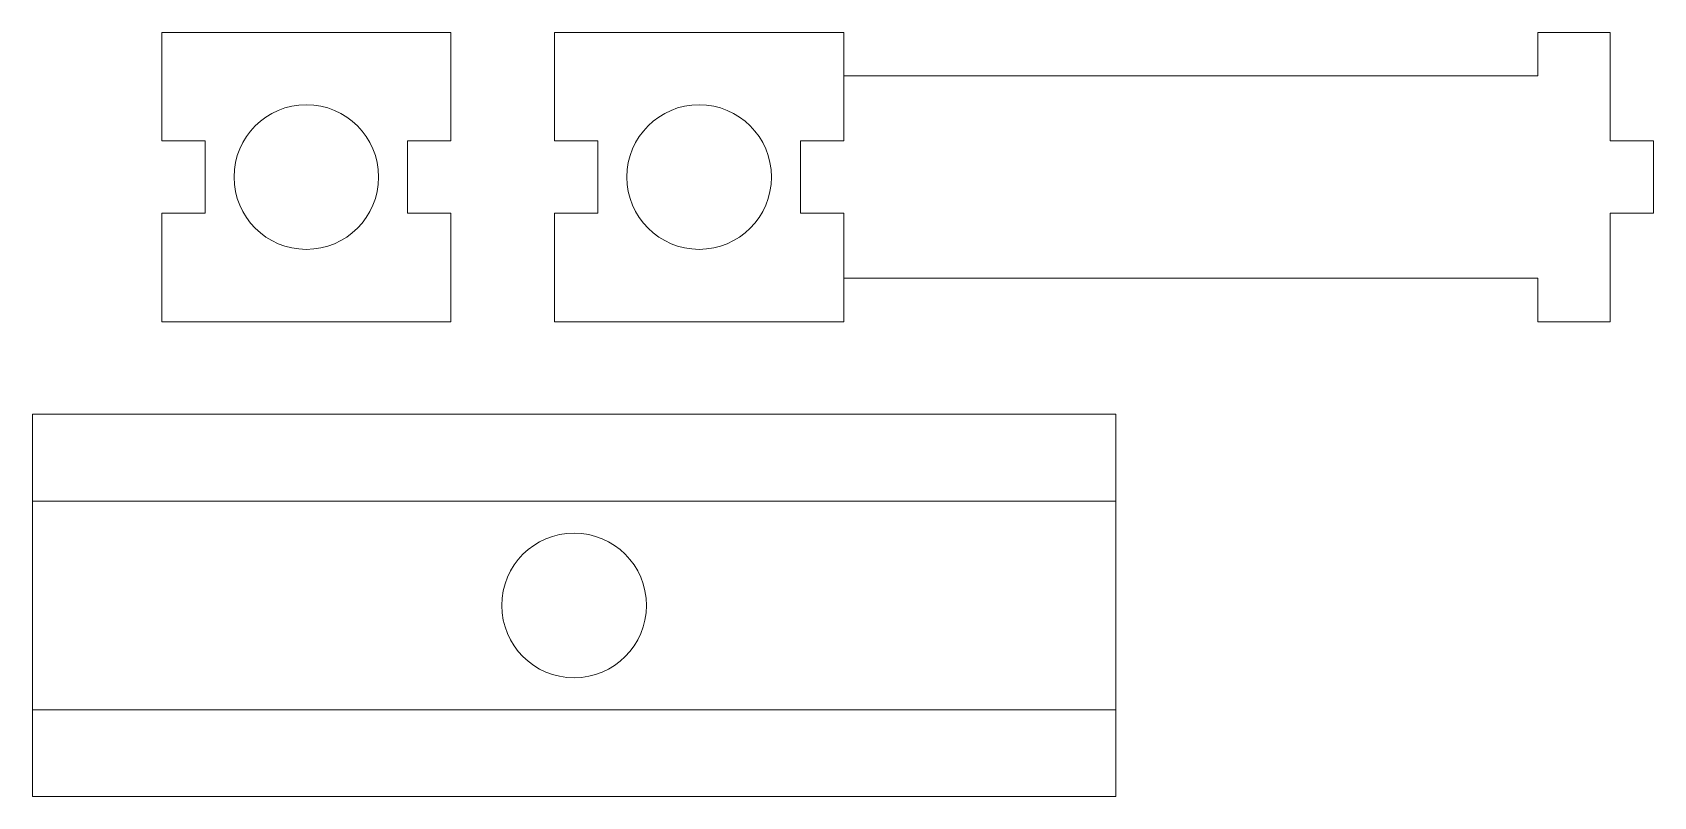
# Model space of a CAD drawing. Header units: millimetres. Extents: x -359 to 31, y -428 to 533.
# Drawn here: x -90.6 to 21.5, y -263.6 to -210.8 of the extents above; entities that cross this region are included whole.
import ezdxf

# ---------------------------------------------------------------- set-up
doc = ezdxf.new("R2010")
doc.units = ezdxf.units.MM
doc.header["$MEASUREMENT"] = 0
doc.layers.add('Cut', color=7, linetype='Continuous')
doc.layers.add('Guides', color=7, linetype='Continuous', plot=False)

msp = doc.modelspace()

# ---------------------------------------------------------------- linework, layer by layer
at = {"layer": 'Cut', "color": 250, "lineweight": 9}
for centre in [(-71.6938, -220.7859), (-44.5294, -220.7859)]:
    msp.add_ellipse(centre, major_axis=(0, 5), ratio=1, dxfattribs=at)
for points, knots in [([(-81.6938, -210.7859), (-81.6938, -210.7859), (-61.6938, -210.7859), (-61.6938, -210.7859), (-61.6938, -210.7859), (-61.6938, -210.7859), (-61.6938, -218.2858), (-61.6938, -218.2858), (-61.6938, -218.2858), (-61.6938, -218.2858), (-64.6938, -218.2858), (-64.6938, -218.2858), (-64.6938, -218.2858), (-64.6938, -218.2858), (-64.6938, -223.2858), (-64.6938, -223.2858), (-64.6938, -223.2858), (-64.6938, -223.2858), (-61.6938, -223.2858), (-61.6938, -223.2858), (-61.6938, -223.2858), (-61.6938, -223.2858), (-61.6938, -230.7859), (-61.6938, -230.7859), (-61.6938, -230.7859), (-61.6938, -230.7859), (-81.6938, -230.7859), (-81.6938, -230.7859), (-81.6938, -230.7859), (-81.6938, -230.7859), (-81.6938, -223.2858), (-81.6938, -223.2858), (-81.6938, -223.2858), (-81.6938, -223.2858), (-78.6938, -223.2858), (-78.6938, -223.2858), (-78.6938, -223.2858), (-78.6938, -223.2858), (-78.6938, -218.2858), (-78.6938, -218.2858), (-78.6938, -218.2858), (-78.6938, -218.2858), (-81.6938, -218.2858), (-81.6938, -218.2858), (-81.6938, -218.2858), (-81.6938, -218.2858), (-81.6938, -210.7859), (-81.6938, -210.7859)], [0, 0, 0, 0, 0.07692308, 0.07692308, 0.07692308, 0.07692308, 0.15384615, 0.15384615, 0.15384615, 0.15384615, 0.23076923, 0.23076923, 0.23076923, 0.23076923, 0.30769231, 0.30769231, 0.30769231, 0.30769231, 0.38461538, 0.38461538, 0.38461538, 0.38461538, 0.46153846, 0.46153846, 0.46153846, 0.46153846, 0.53846154, 0.53846154, 0.53846154, 0.53846154, 0.61538462, 0.61538462, 0.61538462, 0.61538462, 0.69230769, 0.69230769, 0.69230769, 0.69230769, 0.76923077, 0.76923077, 0.76923077, 0.76923077, 0.84615385, 0.84615385, 0.84615385, 0.84615385, 1, 1, 1, 1]), ([(-54.5294, -210.7859), (-54.5294, -210.7859), (-34.5294, -210.7859), (-34.5294, -210.7859), (-34.5294, -210.7859), (-34.5294, -210.7859), (-34.5294, -218.2858), (-34.5294, -218.2858), (-34.5294, -218.2858), (-34.5294, -218.2858), (-37.5294, -218.2858), (-37.5294, -218.2858), (-37.5294, -218.2858), (-37.5294, -218.2858), (-37.5294, -223.2858), (-37.5294, -223.2858), (-37.5294, -223.2858), (-37.5294, -223.2858), (-34.5294, -223.2858), (-34.5294, -223.2858), (-34.5294, -223.2858), (-34.5294, -223.2858), (-34.5294, -230.7859), (-34.5294, -230.7859), (-34.5294, -230.7859), (-34.5294, -230.7859), (-54.5294, -230.7859), (-54.5294, -230.7859), (-54.5294, -230.7859), (-54.5294, -230.7859), (-54.5294, -223.2858), (-54.5294, -223.2858), (-54.5294, -223.2858), (-54.5294, -223.2858), (-51.5294, -223.2858), (-51.5294, -223.2858), (-51.5294, -223.2858), (-51.5294, -223.2858), (-51.5294, -218.2858), (-51.5294, -218.2858), (-51.5294, -218.2858), (-51.5294, -218.2858), (-54.5294, -218.2858), (-54.5294, -218.2858), (-54.5294, -218.2858), (-54.5294, -218.2858), (-54.5294, -210.7859), (-54.5294, -210.7859)], [0, 0, 0, 0, 0.07692308, 0.07692308, 0.07692308, 0.07692308, 0.15384615, 0.15384615, 0.15384615, 0.15384615, 0.23076923, 0.23076923, 0.23076923, 0.23076923, 0.30769231, 0.30769231, 0.30769231, 0.30769231, 0.38461538, 0.38461538, 0.38461538, 0.38461538, 0.46153846, 0.46153846, 0.46153846, 0.46153846, 0.53846154, 0.53846154, 0.53846154, 0.53846154, 0.61538462, 0.61538462, 0.61538462, 0.61538462, 0.69230769, 0.69230769, 0.69230769, 0.69230769, 0.76923077, 0.76923077, 0.76923077, 0.76923077, 0.84615385, 0.84615385, 0.84615385, 0.84615385, 1, 1, 1, 1]), ([(-34.5294, -213.7858), (-34.5294, -213.7858), (-34.5294, -218.2858), (-34.5294, -218.2858), (-34.5294, -218.2858), (-34.5294, -218.2858), (-37.5294, -218.2858), (-37.5294, -218.2858), (-37.5294, -218.2858), (-37.5294, -218.2858), (-37.5294, -223.2858), (-37.5294, -223.2858), (-37.5294, -223.2858), (-37.5294, -223.2858), (-34.5294, -223.2857), (-34.5294, -223.2857), (-34.5294, -223.2857), (-34.5294, -223.2857), (-34.5294, -227.7858), (-34.5294, -227.7858), (-34.5294, -227.7858), (-34.5294, -227.7858), (13.4706, -227.7858), (13.4706, -227.7858), (13.4706, -227.7858), (13.4706, -227.7858), (13.4706, -230.7858), (13.4706, -230.7858), (13.4706, -230.7858), (13.4706, -230.7858), (18.4706, -230.7858), (18.4706, -230.7858), (18.4706, -230.7858), (18.4706, -230.7858), (18.4706, -223.2859), (18.4706, -223.2859), (18.4706, -223.2859), (18.4706, -223.2859), (21.4706, -223.2859), (21.4706, -223.2859), (21.4706, -223.2859), (21.4706, -223.2859), (21.4706, -218.2859), (21.4706, -218.2859), (21.4706, -218.2859), (21.4706, -218.2859), (18.4706, -218.2859), (18.4706, -218.2859), (18.4706, -218.2859), (18.4706, -218.2859), (18.4706, -210.7858), (18.4706, -210.7858), (18.4706, -210.7858), (18.4706, -210.7858), (13.4706, -210.7858), (13.4706, -210.7858), (13.4706, -210.7858), (13.4706, -210.7858), (13.4706, -213.7858), (13.4706, -213.7858), (13.4706, -213.7858), (13.4706, -213.7858), (-34.5294, -213.7858), (-34.5294, -213.7858)], [0, 0, 0, 0, 0.05882353, 0.05882353, 0.05882353, 0.05882353, 0.11764706, 0.11764706, 0.11764706, 0.11764706, 0.17647059, 0.17647059, 0.17647059, 0.17647059, 0.23529412, 0.23529412, 0.23529412, 0.23529412, 0.29411765, 0.29411765, 0.29411765, 0.29411765, 0.35294118, 0.35294118, 0.35294118, 0.35294118, 0.41176471, 0.41176471, 0.41176471, 0.41176471, 0.47058824, 0.47058824, 0.47058824, 0.47058824, 0.52941176, 0.52941176, 0.52941176, 0.52941176, 0.58823529, 0.58823529, 0.58823529, 0.58823529, 0.64705882, 0.64705882, 0.64705882, 0.64705882, 0.70588235, 0.70588235, 0.70588235, 0.70588235, 0.76470588, 0.76470588, 0.76470588, 0.76470588, 0.82352941, 0.82352941, 0.82352941, 0.82352941, 0.88235294, 0.88235294, 0.88235294, 0.88235294, 1, 1, 1, 1]), ([(-90.6352, -263.6215), (-90.6352, -263.6215), (-90.6352, -237.1885), (-90.6352, -237.1885), (-90.6352, -237.1885), (-90.6352, -237.1885), (-15.7189, -237.1885), (-15.7189, -237.1885), (-15.7189, -237.1885), (-15.7189, -237.1885), (-15.7189, -263.6215), (-15.7189, -263.6215), (-15.7189, -263.6215), (-15.7189, -263.6215), (-90.6352, -263.6215), (-90.6352, -263.6215)], [0, 0, 0, 0, 0.2, 0.2, 0.2, 0.2, 0.4, 0.4, 0.4, 0.4, 0.6, 0.6, 0.6, 0.6, 1, 1, 1, 1]), ([(-58.177, -250.405), (-58.177, -247.6436), (-55.9384, -245.405), (-53.177, -245.405), (-53.177, -245.405), (-50.4156, -245.405), (-48.177, -247.6436), (-48.177, -250.405), (-48.177, -250.405), (-48.177, -253.1664), (-50.4156, -255.405), (-53.177, -255.405), (-53.177, -255.405), (-55.9384, -255.405), (-58.177, -253.1664), (-58.177, -250.405)], [0, 0, 0, 0, 0.2, 0.2, 0.2, 0.2, 0.4, 0.4, 0.4, 0.4, 0.6, 0.6, 0.6, 0.6, 1, 1, 1, 1])]:
    msp.add_open_spline(points, degree=3, knots=knots, dxfattribs=at)
at = {"layer": 'Guides', "color": 250, "lineweight": 9}
for points in [[(-90.6352, -243.1885), (-90.6352, -243.1885), (-90.6352, -237.1885), (-90.6352, -237.1885), (-90.6352, -237.1885), (-90.6352, -237.1885), (-15.7189, -237.1885), (-15.7189, -237.1885), (-15.7189, -237.1885), (-15.7189, -237.1885), (-15.7189, -243.1885), (-15.7189, -243.1885), (-15.7189, -243.1885), (-15.7189, -243.1885), (-90.6352, -243.1885), (-90.6352, -243.1885)], [(-90.6352, -263.6215), (-90.6352, -263.6215), (-90.6352, -257.6215), (-90.6352, -257.6215), (-90.6352, -257.6215), (-90.6352, -257.6215), (-15.7189, -257.6215), (-15.7189, -257.6215), (-15.7189, -257.6215), (-15.7189, -257.6215), (-15.7189, -263.6215), (-15.7189, -263.6215), (-15.7189, -263.6215), (-15.7189, -263.6215), (-90.6352, -263.6215), (-90.6352, -263.6215)]]:
    msp.add_open_spline(points, degree=3, knots=[0, 0, 0, 0, 0.2, 0.2, 0.2, 0.2, 0.4, 0.4, 0.4, 0.4, 0.6, 0.6, 0.6, 0.6, 1, 1, 1, 1], dxfattribs=at)

doc.saveas('drawing.dxf')
